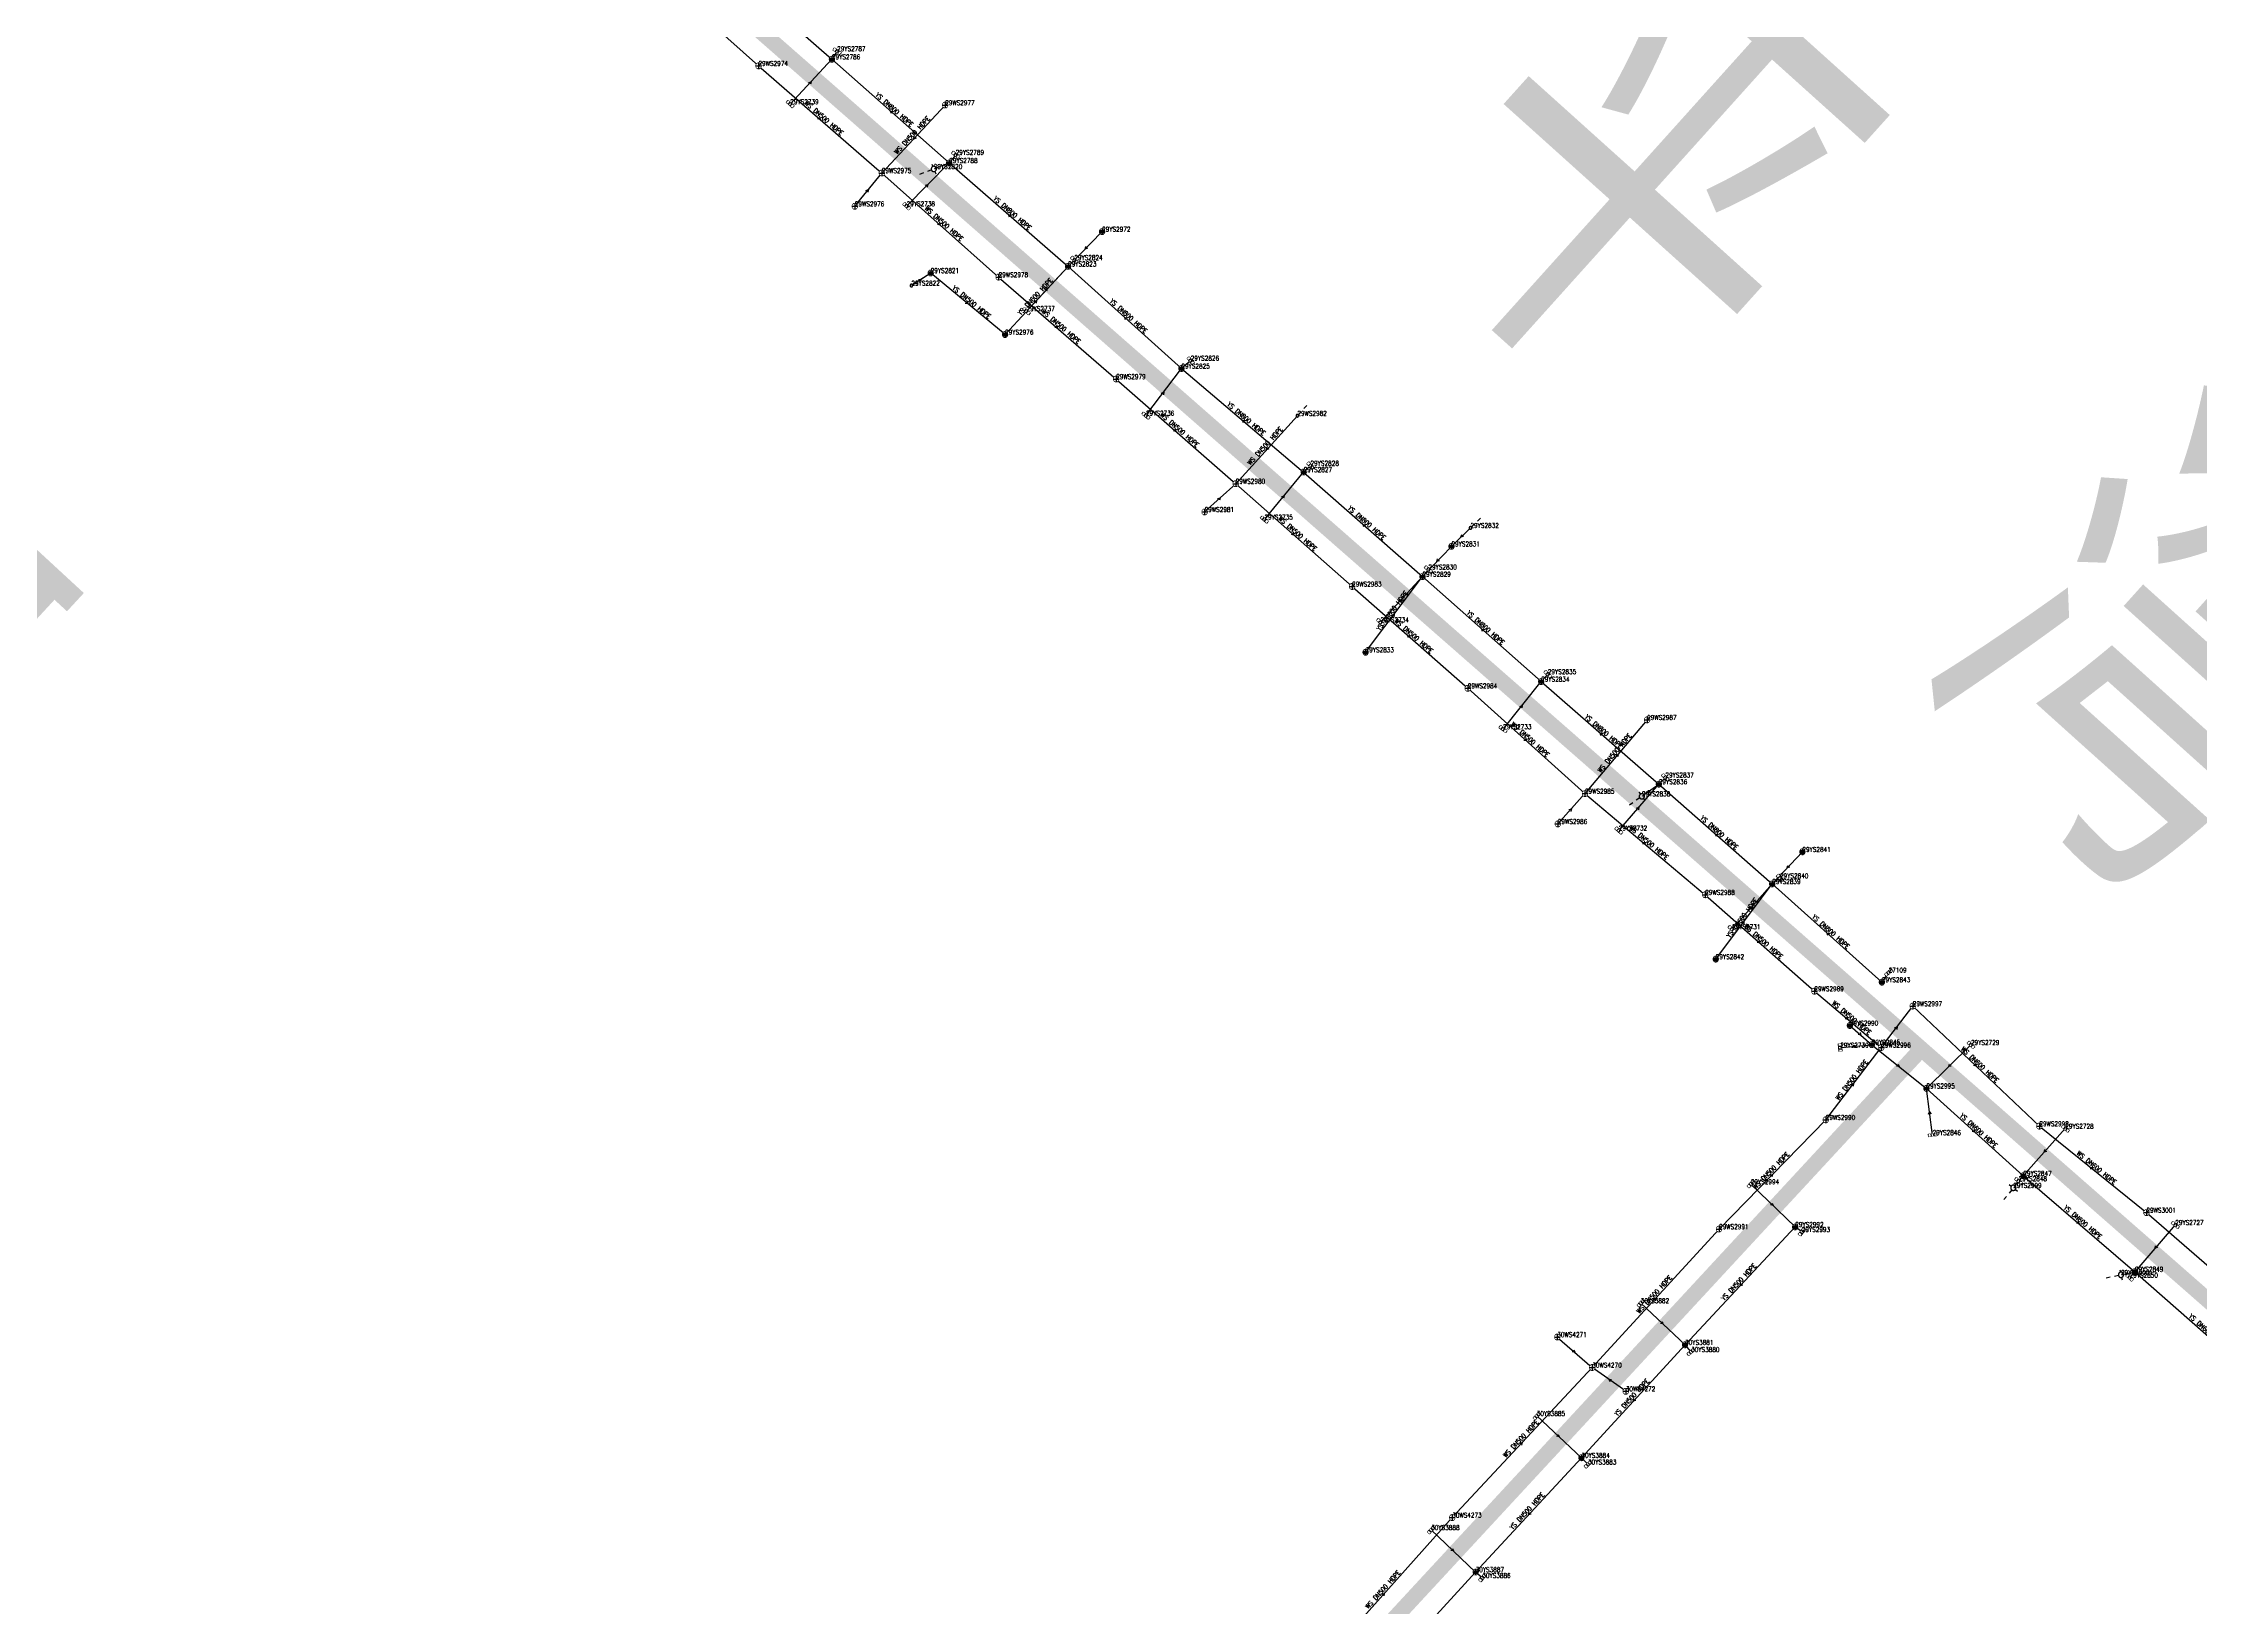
# Model space of a CAD drawing. Extents: x 78813 to 99477, y 2421021 to 2448125.
# Drawn here: x 85553.1 to 85965, y 2431203.6 to 2431502.3 of the extents above; entities that cross this region are included whole.
import ezdxf
from ezdxf.enums import TextEntityAlignment as Align

# ---------------------------------------------------------------- set-up
doc = ezdxf.new("R2010")
doc.units = 0
doc.set_wipeout_variables(frame=1)
doc.layers.get('0').update_dxf_attribs({"linetype": 'CONTINUOUS'})
for name, color, linetype in [('DX_WS', 16, 'CONTINUOUS'), ('DX_YS', 42, 'CONTINUOUS'), ('道路', 5, 'CONTINUOUS')]:
    doc.layers.add(name, color=color, linetype=linetype)
for name, color, linetype, true_color in [('WSLINE', 7, 'CONTINUOUS', 0x7f0000), ('YSANNEXE', 7, 'CONTINUOUS', 0xcc9900), ('YSLINE', 7, 'CONTINUOUS', 0xcc9900)]:
    doc.layers.add(name, color=color, linetype=linetype, true_color=true_color)
doc.layers.add('道路名称', color=7, linetype='CONTINUOUS', lineweight=0)
doc.styles.add('CcNameZT', font='txt.SHX', dxfattribs={"width": 0.8, "bigfont": 'HZTXT.SHX'})
doc.styles.get("Standard").update_dxf_attribs({"font": 'txt.shx', "bigfont": 'hztxt.shx'})
doc.styles.add('宋体0.7', font='', dxfattribs={"width": 0.7})
doc.styles.get('宋体0.7').set_extended_font_data('SimSun')

# ---------------------------------------------------------------- blocks, each defined once
blk = doc.blocks.new('PS污水井')
blk.add_lwpolyline([(1, 0), (1, 0.07), (0.99, 0.14), (0.98, 0.21), (0.96, 0.28), (0.94, 0.34), (0.91, 0.41), (0.88, 0.47), (0.85, 0.53), (0.81, 0.59), (0.77, 0.64), (0.72, 0.69), (0.67, 0.74), (0.62, 0.79), (0.56, 0.83), (0.5, 0.87), (0.44, 0.9), (0.37, 0.93), (0.31, 0.95), (0.24, 0.97), (0.17, 0.98), (0.1, 0.99), (0.03, 1), (-0.03, 1), (-0.1, 0.99), (-0.17, 0.98), (-0.24, 0.97), (-0.31, 0.95), (-0.37, 0.93), (-0.44, 0.9), (-0.5, 0.87), (-0.56, 0.83), (-0.62, 0.79), (-0.67, 0.74), (-0.72, 0.69), (-0.77, 0.64), (-0.81, 0.59), (-0.85, 0.53), (-0.88, 0.47), (-0.91, 0.41), (-0.94, 0.34), (-0.96, 0.28), (-0.98, 0.21), (-0.99, 0.14), (-1, 0.07), (-1, 0), (-1, -0.07), (-0.99, -0.14), (-0.98, -0.21), (-0.96, -0.28), (-0.94, -0.34), (-0.91, -0.41), (-0.88, -0.47), (-0.85, -0.53), (-0.81, -0.59), (-0.77, -0.64), (-0.72, -0.69), (-0.67, -0.74), (-0.62, -0.79), (-0.56, -0.83), (-0.5, -0.87), (-0.44, -0.9), (-0.37, -0.93), (-0.31, -0.95), (-0.24, -0.97), (-0.17, -0.98), (-0.1, -0.99), (-0.03, -1), (0.03, -1), (0.1, -0.99), (0.17, -0.98), (0.24, -0.97), (0.31, -0.95), (0.37, -0.93), (0.44, -0.9), (0.5, -0.87), (0.56, -0.83), (0.62, -0.79), (0.67, -0.74), (0.72, -0.69), (0.77, -0.64), (0.81, -0.59), (0.85, -0.53), (0.88, -0.47), (0.91, -0.41), (0.94, -0.34), (0.96, -0.28), (0.98, -0.21), (0.99, -0.14), (1, 0)], close=True)
blk.add_wipeout([(1, 0), (1, 0.07), (0.99, 0.14), (0.98, 0.21), (0.96, 0.28), (0.94, 0.34), (0.91, 0.41), (0.88, 0.47), (0.85, 0.53), (0.81, 0.59), (0.77, 0.64), (0.72, 0.69), (0.67, 0.74), (0.62, 0.79), (0.56, 0.83), (0.5, 0.87), (0.44, 0.9), (0.37, 0.93), (0.31, 0.95), (0.24, 0.97), (0.17, 0.98), (0.1, 0.99), (0.03, 1), (-0.03, 1), (-0.1, 0.99), (-0.17, 0.98), (-0.24, 0.97), (-0.31, 0.95), (-0.37, 0.93), (-0.44, 0.9), (-0.5, 0.87), (-0.56, 0.83), (-0.62, 0.79), (-0.67, 0.74), (-0.72, 0.69), (-0.77, 0.64), (-0.81, 0.59), (-0.85, 0.53), (-0.88, 0.47), (-0.91, 0.41), (-0.94, 0.34), (-0.96, 0.28), (-0.98, 0.21), (-0.99, 0.14), (-1, 0.07), (-1, 0), (-1, -0.07), (-0.99, -0.14), (-0.98, -0.21), (-0.96, -0.28), (-0.94, -0.34), (-0.91, -0.41), (-0.88, -0.47), (-0.85, -0.53), (-0.81, -0.59), (-0.77, -0.64), (-0.72, -0.69), (-0.67, -0.74), (-0.62, -0.79), (-0.56, -0.83), (-0.5, -0.87), (-0.44, -0.9), (-0.37, -0.93), (-0.31, -0.95), (-0.24, -0.97), (-0.17, -0.98), (-0.1, -0.99), (-0.03, -1), (0.03, -1), (0.1, -0.99), (0.17, -0.98), (0.24, -0.97), (0.31, -0.95), (0.37, -0.93), (0.44, -0.9), (0.5, -0.87), (0.56, -0.83), (0.62, -0.79), (0.67, -0.74), (0.72, -0.69), (0.77, -0.64), (0.81, -0.59), (0.85, -0.53), (0.88, -0.47), (0.91, -0.41), (0.94, -0.34), (0.96, -0.28), (0.98, -0.21), (0.99, -0.14)])
for p, q in [((-1, 0), (0, 0)), ((0, 1), (0, 0)), ((0, 0), (0, -1)), ((0, 0), (1, 0))]:
    blk.add_line(p, q)
blk = doc.blocks.new('PS非普查')
blk.add_lwpolyline([(3.7, 0), (5.3, 0)])
blk.add_wipeout([(0.5, 0), (0.5, 0.03), (0.5, 0.07), (0.49, 0.1), (0.48, 0.14), (0.47, 0.17), (0.46, 0.2), (0.44, 0.23), (0.42, 0.26), (0.4, 0.29), (0.38, 0.32), (0.36, 0.35), (0.33, 0.37), (0.31, 0.39), (0.28, 0.41), (0.25, 0.43), (0.22, 0.45), (0.19, 0.46), (0.15, 0.48), (0.12, 0.49), (0.09, 0.49), (0.05, 0.5), (0.02, 0.5), (-0.02, 0.5), (-0.05, 0.5), (-0.09, 0.49), (-0.12, 0.49), (-0.15, 0.48), (-0.19, 0.46), (-0.22, 0.45), (-0.25, 0.43), (-0.28, 0.41), (-0.31, 0.39), (-0.33, 0.37), (-0.36, 0.35), (-0.38, 0.32), (-0.4, 0.29), (-0.42, 0.26), (-0.44, 0.23), (-0.46, 0.2), (-0.47, 0.17), (-0.48, 0.14), (-0.49, 0.1), (-0.5, 0.07), (-0.5, 0.03), (-0.5, 0), (-0.5, -0.03), (-0.5, -0.07), (-0.49, -0.1), (-0.48, -0.14), (-0.47, -0.17), (-0.46, -0.2), (-0.44, -0.23), (-0.42, -0.26), (-0.4, -0.29), (-0.38, -0.32), (-0.36, -0.35), (-0.33, -0.37), (-0.31, -0.39), (-0.28, -0.41), (-0.25, -0.43), (-0.22, -0.45), (-0.19, -0.46), (-0.15, -0.48), (-0.12, -0.49), (-0.09, -0.49), (-0.05, -0.5), (-0.02, -0.5), (0.02, -0.5), (0.05, -0.5), (0.09, -0.49), (0.12, -0.49), (0.15, -0.48), (0.19, -0.46), (0.22, -0.45), (0.25, -0.43), (0.28, -0.41), (0.31, -0.39), (0.33, -0.37), (0.36, -0.35), (0.38, -0.32), (0.4, -0.29), (0.42, -0.26), (0.44, -0.23), (0.46, -0.2), (0.47, -0.17), (0.48, -0.14), (0.49, -0.1), (0.5, -0.07)])
blk.add_line((0.5, 0), (2.1, 0))
blk.add_lwpolyline([(0.5, 0), (0.5, 0.03), (0.5, 0.07), (0.49, 0.1), (0.48, 0.14), (0.47, 0.17), (0.46, 0.2), (0.44, 0.23), (0.42, 0.26), (0.4, 0.29), (0.38, 0.32), (0.36, 0.35), (0.33, 0.37), (0.31, 0.39), (0.28, 0.41), (0.25, 0.43), (0.22, 0.45), (0.19, 0.46), (0.15, 0.48), (0.12, 0.49), (0.09, 0.49), (0.05, 0.5), (0.02, 0.5), (-0.02, 0.5), (-0.05, 0.5), (-0.09, 0.49), (-0.12, 0.49), (-0.15, 0.48), (-0.19, 0.46), (-0.22, 0.45), (-0.25, 0.43), (-0.28, 0.41), (-0.31, 0.39), (-0.33, 0.37), (-0.36, 0.35), (-0.38, 0.32), (-0.4, 0.29), (-0.42, 0.26), (-0.44, 0.23), (-0.46, 0.2), (-0.47, 0.17), (-0.48, 0.14), (-0.49, 0.1), (-0.5, 0.07), (-0.5, 0.03), (-0.5, 0), (-0.5, -0.03), (-0.5, -0.07), (-0.49, -0.1), (-0.48, -0.14), (-0.47, -0.17), (-0.46, -0.2), (-0.44, -0.23), (-0.42, -0.26), (-0.4, -0.29), (-0.38, -0.32), (-0.36, -0.35), (-0.33, -0.37), (-0.31, -0.39), (-0.28, -0.41), (-0.25, -0.43), (-0.22, -0.45), (-0.19, -0.46), (-0.15, -0.48), (-0.12, -0.49), (-0.09, -0.49), (-0.05, -0.5), (-0.02, -0.5), (0.02, -0.5), (0.05, -0.5), (0.09, -0.49), (0.12, -0.49), (0.15, -0.48), (0.19, -0.46), (0.22, -0.45), (0.25, -0.43), (0.28, -0.41), (0.31, -0.39), (0.33, -0.37), (0.36, -0.35), (0.38, -0.32), (0.4, -0.29), (0.42, -0.26), (0.44, -0.23), (0.46, -0.2), (0.47, -0.17), (0.48, -0.14), (0.49, -0.1), (0.5, -0.07), (0.5, 0)], close=True)
blk = doc.blocks.new('LX')
for p, q in [((-0.866, 0.5), (0, 0)), ((0, 0), (-0.866, -0.5))]:
    blk.add_line(p, q)
blk = doc.blocks.new('PS雨水井')
blk.add_lwpolyline([(1, 0), (1, 0.07), (0.99, 0.14), (0.98, 0.21), (0.96, 0.28), (0.94, 0.34), (0.91, 0.41), (0.88, 0.47), (0.85, 0.53), (0.81, 0.59), (0.77, 0.64), (0.72, 0.69), (0.67, 0.74), (0.62, 0.79), (0.56, 0.83), (0.5, 0.87), (0.44, 0.9), (0.37, 0.93), (0.31, 0.95), (0.24, 0.97), (0.17, 0.98), (0.1, 0.99), (0.03, 1), (-0.03, 1), (-0.1, 0.99), (-0.17, 0.98), (-0.24, 0.97), (-0.31, 0.95), (-0.37, 0.93), (-0.44, 0.9), (-0.5, 0.87), (-0.56, 0.83), (-0.62, 0.79), (-0.67, 0.74), (-0.72, 0.69), (-0.77, 0.64), (-0.81, 0.59), (-0.85, 0.53), (-0.88, 0.47), (-0.91, 0.41), (-0.94, 0.34), (-0.96, 0.28), (-0.98, 0.21), (-0.99, 0.14), (-1, 0.07), (-1, 0), (-1, -0.07), (-0.99, -0.14), (-0.98, -0.21), (-0.96, -0.28), (-0.94, -0.34), (-0.91, -0.41), (-0.88, -0.47), (-0.85, -0.53), (-0.81, -0.59), (-0.77, -0.64), (-0.72, -0.69), (-0.67, -0.74), (-0.62, -0.79), (-0.56, -0.83), (-0.5, -0.87), (-0.44, -0.9), (-0.37, -0.93), (-0.31, -0.95), (-0.24, -0.97), (-0.17, -0.98), (-0.1, -0.99), (-0.03, -1), (0.03, -1), (0.1, -0.99), (0.17, -0.98), (0.24, -0.97), (0.31, -0.95), (0.37, -0.93), (0.44, -0.9), (0.5, -0.87), (0.56, -0.83), (0.62, -0.79), (0.67, -0.74), (0.72, -0.69), (0.77, -0.64), (0.81, -0.59), (0.85, -0.53), (0.88, -0.47), (0.91, -0.41), (0.94, -0.34), (0.96, -0.28), (0.98, -0.21), (0.99, -0.14), (1, 0)], close=True)
blk.add_wipeout([(1, 0), (1, 0.07), (0.99, 0.14), (0.98, 0.21), (0.96, 0.28), (0.94, 0.34), (0.91, 0.41), (0.88, 0.47), (0.85, 0.53), (0.81, 0.59), (0.77, 0.64), (0.72, 0.69), (0.67, 0.74), (0.62, 0.79), (0.56, 0.83), (0.5, 0.87), (0.44, 0.9), (0.37, 0.93), (0.31, 0.95), (0.24, 0.97), (0.17, 0.98), (0.1, 0.99), (0.03, 1), (-0.03, 1), (-0.1, 0.99), (-0.17, 0.98), (-0.24, 0.97), (-0.31, 0.95), (-0.37, 0.93), (-0.44, 0.9), (-0.5, 0.87), (-0.56, 0.83), (-0.62, 0.79), (-0.67, 0.74), (-0.72, 0.69), (-0.77, 0.64), (-0.81, 0.59), (-0.85, 0.53), (-0.88, 0.47), (-0.91, 0.41), (-0.94, 0.34), (-0.96, 0.28), (-0.98, 0.21), (-0.99, 0.14), (-1, 0.07), (-1, 0), (-1, -0.07), (-0.99, -0.14), (-0.98, -0.21), (-0.96, -0.28), (-0.94, -0.34), (-0.91, -0.41), (-0.88, -0.47), (-0.85, -0.53), (-0.81, -0.59), (-0.77, -0.64), (-0.72, -0.69), (-0.67, -0.74), (-0.62, -0.79), (-0.56, -0.83), (-0.5, -0.87), (-0.44, -0.9), (-0.37, -0.93), (-0.31, -0.95), (-0.24, -0.97), (-0.17, -0.98), (-0.1, -0.99), (-0.03, -1), (0.03, -1), (0.1, -0.99), (0.17, -0.98), (0.24, -0.97), (0.31, -0.95), (0.37, -0.93), (0.44, -0.9), (0.5, -0.87), (0.56, -0.83), (0.62, -0.79), (0.67, -0.74), (0.72, -0.69), (0.77, -0.64), (0.81, -0.59), (0.85, -0.53), (0.88, -0.47), (0.91, -0.41), (0.94, -0.34), (0.96, -0.28), (0.98, -0.21), (0.99, -0.14)])
for p, q in [((-1, 0), (0, 0)), ((-0.88, 0.48), (0, 0.47)), ((0, 1), (0, 0)), ((0, 0.47), (0.88, 0.47)), ((0, 0), (0, -1)), ((0, 0), (1, 0)), ((-0.88, -0.48), (0, -0.48)), ((0, -0.48), (0.88, -0.48))]:
    blk.add_line(p, q)
blk = doc.blocks.new('PS雨篦')
blk.add_lwpolyline([(-1.5, 0.5), (0, 0.5), (1.5, 0.5), (1.5, -0.5), (0, -0.5), (-1.5, -0.5)], close=True)
blk.add_wipeout([(-1.5, 0.5), (0, 0.5), (1.5, 0.5), (1.5, -0.5), (0, -0.5), (-1.5, -0.5)])
for p, q in [((-0.51, -0.5), (-0.51, 0.5)), ((0.49, -0.5), (0.49, 0.5))]:
    blk.add_line(p, q)
blk = doc.blocks.new('PS预留口')
blk.add_lwpolyline([(4.2, 0), (5.8, 0)])
blk.add_wipeout([(1, 0), (1, 0.07), (0.99, 0.14), (0.98, 0.21), (0.96, 0.28), (0.94, 0.34), (0.91, 0.41), (0.88, 0.47), (0.85, 0.53), (0.81, 0.59), (0.77, 0.64), (0.72, 0.69), (0.67, 0.74), (0.62, 0.79), (0.56, 0.83), (0.5, 0.87), (0.44, 0.9), (0.37, 0.93), (0.31, 0.95), (0.24, 0.97), (0.17, 0.98), (0.1, 0.99), (0.03, 1), (-0.03, 1), (-0.1, 0.99), (-0.17, 0.98), (-0.24, 0.97), (-0.31, 0.95), (-0.37, 0.93), (-0.44, 0.9), (-0.5, 0.87), (-0.56, 0.83), (-0.62, 0.79), (-0.67, 0.74), (-0.72, 0.69), (-0.77, 0.64), (-0.81, 0.59), (-0.85, 0.53), (-0.88, 0.47), (-0.91, 0.41), (-0.94, 0.34), (-0.96, 0.28), (-0.98, 0.21), (-0.99, 0.14), (-1, 0.07), (-1, 0), (-1, -0.07), (-0.99, -0.14), (-0.98, -0.21), (-0.96, -0.28), (-0.94, -0.34), (-0.91, -0.41), (-0.88, -0.47), (-0.85, -0.53), (-0.81, -0.59), (-0.77, -0.64), (-0.72, -0.69), (-0.67, -0.74), (-0.62, -0.79), (-0.56, -0.83), (-0.5, -0.87), (-0.44, -0.9), (-0.37, -0.93), (-0.31, -0.95), (-0.24, -0.97), (-0.17, -0.98), (-0.1, -0.99), (-0.03, -1), (0.03, -1), (0.1, -0.99), (0.17, -0.98), (0.24, -0.97), (0.31, -0.95), (0.37, -0.93), (0.44, -0.9), (0.5, -0.87), (0.56, -0.83), (0.62, -0.79), (0.67, -0.74), (0.72, -0.69), (0.77, -0.64), (0.81, -0.59), (0.85, -0.53), (0.88, -0.47), (0.91, -0.41), (0.94, -0.34), (0.96, -0.28), (0.98, -0.21), (0.99, -0.14)])
blk.add_line((1, 0), (2.6, 0))
blk.add_lwpolyline([(1, 0), (1, 0.07), (0.99, 0.14), (0.98, 0.21), (0.96, 0.28), (0.94, 0.34), (0.91, 0.41), (0.88, 0.47), (0.85, 0.53), (0.81, 0.59), (0.77, 0.64), (0.72, 0.69), (0.67, 0.74), (0.62, 0.79), (0.56, 0.83), (0.5, 0.87), (0.44, 0.9), (0.37, 0.93), (0.31, 0.95), (0.24, 0.97), (0.17, 0.98), (0.1, 0.99), (0.03, 1), (-0.03, 1), (-0.1, 0.99), (-0.17, 0.98), (-0.24, 0.97), (-0.31, 0.95), (-0.37, 0.93), (-0.44, 0.9), (-0.5, 0.87), (-0.56, 0.83), (-0.62, 0.79), (-0.67, 0.74), (-0.72, 0.69), (-0.77, 0.64), (-0.81, 0.59), (-0.85, 0.53), (-0.88, 0.47), (-0.91, 0.41), (-0.94, 0.34), (-0.96, 0.28), (-0.98, 0.21), (-0.99, 0.14), (-1, 0.07), (-1, 0), (-1, -0.07), (-0.99, -0.14), (-0.98, -0.21), (-0.96, -0.28), (-0.94, -0.34), (-0.91, -0.41), (-0.88, -0.47), (-0.85, -0.53), (-0.81, -0.59), (-0.77, -0.64), (-0.72, -0.69), (-0.67, -0.74), (-0.62, -0.79), (-0.56, -0.83), (-0.5, -0.87), (-0.44, -0.9), (-0.37, -0.93), (-0.31, -0.95), (-0.24, -0.97), (-0.17, -0.98), (-0.1, -0.99), (-0.03, -1), (0.03, -1), (0.1, -0.99), (0.17, -0.98), (0.24, -0.97), (0.31, -0.95), (0.37, -0.93), (0.44, -0.9), (0.5, -0.87), (0.56, -0.83), (0.62, -0.79), (0.67, -0.74), (0.72, -0.69), (0.77, -0.64), (0.81, -0.59), (0.85, -0.53), (0.88, -0.47), (0.91, -0.41), (0.94, -0.34), (0.96, -0.28), (0.98, -0.21), (0.99, -0.14), (1, 0)], close=True)
for points in [[(0, 1), (0, 2)], [(0, -2), (0, -1)]]:
    blk.add_lwpolyline(points)
blk = doc.blocks.new('测量点')
h = blk.add_hatch(color=256)
edge = h.paths.add_edge_path()
edge.add_arc((0, 0), 0.5, 0, 360)
blk.add_circle((0, 0), 0.5)

msp = doc.modelspace()

# ---------------------------------------------------------------- linework, layer by layer
at = {"layer": 'WSLINE'}
for p, q in [((85667.24, 2431518.02), (85689.66, 2431497.96)), ((85689.66, 2431497.96), (85713.2, 2431477.51)), ((85725.28, 2431490.48), (85713.2, 2431477.51)), ((85708.04, 2431471.16), (85713.2, 2431477.51)), ((85713.2, 2431477.51), (85735.49, 2431457.64)), ((85735.49, 2431457.64), (85757.93, 2431438.18)), ((85757.93, 2431438.18), (85780.74, 2431418.2)), ((85792.51, 2431431.17), (85780.74, 2431418.2)), ((85774.81, 2431412.8), (85780.74, 2431418.2)), ((85780.74, 2431418.2), (85802.96, 2431398.58)), ((85802.96, 2431398.58), (85825.04, 2431379.14)), ((85825.04, 2431379.14), (85847.41, 2431359.03)), ((85859.28, 2431373.12), (85847.41, 2431359.03)), ((85842.22, 2431353.25), (85847.41, 2431359.03)), ((85847.41, 2431359.03), (85870.37, 2431339.73)), ((85870.37, 2431339.73), (85891.2, 2431321.32)), ((85891.2, 2431321.32), (85903.97, 2431310.57)), ((85903.97, 2431310.57), (85909.97, 2431318.48)), ((85909.97, 2431318.48), (85934.14, 2431295.56)), ((85893.37, 2431296.76), (85903.97, 2431310.57)), ((85873, 2431275.91), (85893.37, 2431296.76)), ((85934.14, 2431295.56), (85954.58, 2431279.05)), ((85954.58, 2431279.05), (85984.12, 2431253.43)), ((85848.8, 2431249.48), (85873, 2431275.91)), ((85842.13, 2431255.3), (85848.8, 2431249.48)), ((85822.07, 2431220.83), (85848.8, 2431249.48)), ((85855.2, 2431244.93), (85848.8, 2431249.48)), ((85796.16, 2431191.88), (85822.07, 2431220.83))]:
    msp.add_line(p, q, dxfattribs=at)
at = {"layer": 'YSLINE'}
for p, q in [((85695.72, 2431490.67), (85703.67, 2431499.22)), ((85704.66, 2431500.78), (85703.67, 2431499.22)), ((85727.29, 2431480.99), (85726.06, 2431479.43)), ((85717.93, 2431471.18), (85726.06, 2431479.43)), ((85723.12, 2431478.29), (85726.06, 2431479.43)), ((85755.24, 2431466.32), (85748.74, 2431459.69)), ((85749.93, 2431460.9), (85748.74, 2431459.69)), ((85722.52, 2431458.42), (85718.84, 2431456.02)), ((85740.79, 2431451.16), (85748.74, 2431459.69)), ((85763.61, 2431431.19), (85770.38, 2431440.19)), ((85772.15, 2431441.7), (85770.38, 2431440.19)), ((85786.23, 2431411.36), (85793.71, 2431420.43)), ((85795.02, 2431421.64), (85793.71, 2431420.43)), ((85825.56, 2431409.77), (85821.93, 2431406.24)), ((85821.93, 2431406.24), (85816.39, 2431400.46)), ((85805.53, 2431386.02), (85816.39, 2431400.46)), ((85808.38, 2431391.75), (85816.39, 2431400.46)), ((85817.52, 2431401.83), (85816.39, 2431400.46)), ((85840.32, 2431381.85), (85839.05, 2431380.42)), ((85831.78, 2431371.35), (85839.05, 2431380.42)), ((85862.76, 2431362.13), (85861.51, 2431360.83)), ((85853.87, 2431352), (85861.51, 2431360.83)), ((85858.27, 2431358.52), (85861.51, 2431360.83)), ((85888.91, 2431347.92), (85883.15, 2431341.79)), ((85875.48, 2431333.15), (85883.15, 2431341.79)), ((85884.63, 2431342.88), (85883.15, 2431341.79)), ((85905.37, 2431324.88), (85904.08, 2431323.04)), ((85921.09, 2431311.06), (85912.58, 2431302.77)), ((85913.76, 2431293.86), (85912.58, 2431302.77)), ((85912.58, 2431302.77), (85931.08, 2431286.08)), ((85879.07, 2431284.48), (85887.54, 2431276.31)), ((85929.17, 2431283.78), (85930.19, 2431285.06)), ((85930.19, 2431285.06), (85931.08, 2431286.08)), ((85888.78, 2431275.36), (85887.54, 2431276.31)), ((85949.72, 2431267.17), (85952.38, 2431267.77)), ((85951.36, 2431266.64), (85952.38, 2431267.77)), ((85952.38, 2431267.77), (85978.73, 2431244.54)), ((85858.05, 2431261.77), (85866.51, 2431253.81)), ((85867.67, 2431252.45), (85866.51, 2431253.81)), ((85838.2, 2431240.22), (85846.72, 2431232.25)), ((85846.72, 2431232.25), (85826.54, 2431210.43)), ((85847.99, 2431230.97), (85846.72, 2431232.25)), ((85826.54, 2431210.43), (85806.28, 2431188.36)), ((85827.81, 2431209.31), (85826.54, 2431210.43))]:
    msp.add_line(p, q, dxfattribs=at)

# ---------------------------------------------------------------- block references
at = {"layer": 'DX_WS', "yscale": 0.5, "zscale": 0.5}
for p, xscale, rotation in [((85701.43, 2431487.74), 0.5000000001204519, 319.1374918729616), ((85719.24, 2431484), 0.5000000000041096, 226.8912868717683), ((85710.62, 2431474.33), 0.5000000001585412, 50.99324378081111), ((85724.34, 2431467.58), 0.4999999998866608, 318.5645341074481), ((85746.71, 2431447.91), 0.5000000001204519, 319.1374918729616), ((85769.34, 2431428.19), 0.4999999998866608, 318.5645341074481), ((85786.62, 2431424.69), 0.5000000000236343, 228.0372024639738), ((85791.85, 2431408.39), 0.4999999998866608, 318.5645341074481), ((85814, 2431388.86), 0.4999999998866608, 318.5645341074481), ((85836.23, 2431369.09), 0.4999999999871826, 317.9915762995381), ((85853.35, 2431366.07), 0.4999999998278945, 229.7560758296854), ((85858.89, 2431349.38), 0.4999999999088414, 319.7104496964721), ((85880.78, 2431330.53), 0.4999999998866608, 318.5645341074481), ((85897.58, 2431315.94), 0.4999999999088414, 319.7104496964721), ((85906.97, 2431314.52), 0.5000000001174205, 52.71211716297351), ((85898.67, 2431303.67), 0.5000000001174205, 52.71211716297351), ((85922.05, 2431307.02), 0.5000000001472552, 316.2727028938216), ((85944.36, 2431287.31), 0.4999999999499777, 320.8563652809367), ((85883.19, 2431286.34), 0.4999999998289463, 45.83662359235585), ((85860.9, 2431262.7), 0.4999999998621667, 47.55549698130921), ((85845.46, 2431252.39), 0.5000000001204519, 319.1374918729616), ((85852, 2431247.21), 0.5000000000509134, 144.3853643634343), ((85835.43, 2431235.16), 0.5000000000658894, 46.98253920664027), ((85809.11, 2431206.36), 0.5000000000436156, 48.12845479608112)]:
    msp.add_blockref('LX', p, dxfattribs=dict(at, xscale=xscale, rotation=rotation))
at = {"layer": 'YSANNEXE', "yscale": 0.5, "zscale": 0.5}
for p, xscale, rotation in [((85699.7, 2431494.94), 0.5000000000658894, 46.98253920664027), ((85714.86, 2431489.32), 0.5000000001470603, 138.5645310020385), ((85737.4, 2431469.56), 0.4999999999592625, 139.1374888230383), ((85729.62, 2431452.54), 0.5000000000423409, 320.3746567318058), ((85744.76, 2431455.43), 0.5000000000658894, 46.98253920664027), ((85759.56, 2431449.94), 0.5000000000663578, 137.9915732197241), ((85767, 2431435.69), 0.4999999998220254, 53.28507493173029), ((85782.05, 2431430.31), 0.4999999999380287, 139.7104466212795), ((85789.97, 2431415.9), 0.5000000001275243, 50.4202859825869), ((85805.05, 2431410.44), 0.5000000001470603, 138.5645310020385), ((85812.39, 2431396.11), 0.4999999998621667, 47.55549698130921), ((85827.72, 2431390.44), 0.5000000001470603, 138.5645310020385), ((85835.42, 2431375.88), 0.5000000001003929, 51.56620157030893), ((85850.28, 2431370.62), 0.4999999999592625, 139.1374888230383), ((85872.33, 2431351.31), 0.5000000001470603, 138.5645310020385), ((85879.31, 2431337.47), 0.500000000158134, 48.70141260181136), ((85893.61, 2431332.41), 0.5000000000663578, 137.9915732197241), ((85899.15, 2431310.83), 0.499999999982464, 5.156620137373704), ((85907.37, 2431306.94), 0.4999999999494236, 321.4293230756611), ((85916.84, 2431306.91), 0.49999999992003, 224.0264978868281), ((85913.17, 2431298.31), 0.4999999998280041, 97.402825174546), ((85921.83, 2431294.42), 0.4999999999871826, 317.9915762995381), ((85935.08, 2431290.58), 0.50000000014632, 228.6101602728715), ((85883.3, 2431280.39), 0.5000000001472552, 316.2727028938216), ((85941.73, 2431276.93), 0.5000000001204519, 319.1374918729616), ((85956.23, 2431272.23), 0.5000000001008229, 229.1831180618362), ((85877.03, 2431265.06), 0.5000000000041096, 226.8912868717683), ((85862.28, 2431257.79), 0.5000000000878982, 316.8456606964688), ((85842.46, 2431236.23), 0.5000000000878982, 316.8456606964688), ((85836.63, 2431221.34), 0.5000000000745004, 227.4642446757911), ((85822.29, 2431214.45), 0.5000000000878982, 316.8456606964688)]:
    msp.add_blockref('LX', p, dxfattribs=dict(at, xscale=xscale, rotation=rotation))

# ---------------------------------------------------------------- texts
at = {"layer": 'DX_WS', "style": 'CcNameZT', "width": 0.8}
for s, rotation, p in [(' WS DN500 HDPE', 319.0184, (85701.59, 2431487.92, 0.82)), (' WS DN500 HDPE', 47.0235, (85719.06, 2431484.17, 0.91)), (' WS DN500 HDPE', 318.2798, (85724.51, 2431467.76, 0.55)), (' WS DN500 HDPE', 319.0701, (85746.87, 2431448.1, 0.4)), (' WS DN500 HDPE', 318.7894, (85769.5, 2431428.38, 0.03)), (' WS DN500 HDPE', 47.7937, (85786.44, 2431424.85, 0.86)), (' WS DN500 HDPE', 318.5426, (85792.01, 2431408.58, 0.03)), (' WS DN500 HDPE', 318.6613, (85814.17, 2431389.05, 0.05)), (' WS DN500 HDPE', 318.0441, (85836.4, 2431369.27, -0.07)), (' WS DN500 HDPE', 49.8722, (85853.16, 2431366.24, 1.06)), (' WS DN500 HDPE', 319.9464, (85859.05, 2431349.58, 0.26)), (' WS DN500 HDPE', 318.5097, (85880.95, 2431330.71, 0.25)), (' WS DN500 HDPE', 319.9291, (85897.74, 2431316.13, 0.23)), (' WS DN500 HDPE', 52.4907, (85898.47, 2431303.82, 0.11)), (' WS DN600 HDPE', 316.5282, (85922.23, 2431307.2, 0.07)), (' WS DN500 HDPE', 45.6672, (85883.01, 2431286.51, 0.14)), (' WS DN600 HDPE', 321.0701, (85944.51, 2431287.5, -0.11)), (' WS DN500 HDPE', 47.5274, (85860.72, 2431262.87, -0.12)), (' WS DN500 HDPE', 46.9711, (85835.25, 2431235.33, -0.01)), (' WS DN500 HDPE', 48.1792, (85808.93, 2431206.53, 0.23))]:
    msp.add_text(s, height=0.9, rotation=rotation, dxfattribs=at).set_placement(p, align=Align.CENTER)
at = {"layer": 'DX_YS', "style": 'CcNameZT', "width": 0.8}
for s, rotation, p in [(' YS DN800 HDPE', 318.5177, (85715.03, 2431489.51, 1.45)), (' YS DN800 HDPE', 318.9697, (85737.56, 2431469.75, 1.5)), (' YS DN800 HDPE', 317.9887, (85759.73, 2431450.12, 1.48)), (' YS DN800 HDPE', 319.7339, (85782.21, 2431430.5, 1.37)), (' YS DN800 HDPE', 318.6298, (85805.22, 2431410.63, 1.39)), (' YS DN800 HDPE', 318.5062, (85827.89, 2431390.62, 1.47)), (' YS DN800 HDPE', 318.9059, (85850.44, 2431370.81, 1.51)), (' YS DN800 HDPE', 318.6547, (85872.49, 2431351.5, 1.56)), (' YS DN800 HDPE', 318.1454, (85893.78, 2431332.6, 1.68)), (' YS DN600 HDPE', 317.9526, (85922, 2431294.61, 0.84)), (' YS DN600 HDPE', 319.3178, (85941.89, 2431277.12, 1.11)), (' YS DN500 HDPE', 46.9435, (85876.84, 2431265.23, 1.27)), (' YS DN600 HDPE', 318.6014, (85965.72, 2431256.35, 1.19)), (' YS DN500 HDPE', 47.2227, (85836.44, 2431221.51, 1.11))]:
    msp.add_text(s, height=0.9, rotation=rotation, dxfattribs=at).set_placement(p, align=Align.CENTER)
at = {"layer": '道路名称', "linetype": 'Continuous', "style": '宋体0.7', "width": 0.7}
msp.add_text('汇 彩 路', height=70, rotation=47.2959, dxfattribs=at).set_placement((85379.22, 2431211.05))

# ---------------------------------------------------------------- next in the draw order: block references
at = {"layer": 'DX_WS', "xscale": 0.5, "yscale": 0.5, "zscale": 0.5}
for p in [(85689.66, 2431497.96, 0.82), (85725.28, 2431490.48, 0.91), (85713.2, 2431477.51, 0.55), (85708.04, 2431471.16, 0.89), (85735.49, 2431457.64, 0.4), (85757.93, 2431438.18, 0.03), (85780.74, 2431418.2, 0.03), (85774.81, 2431412.8, 1.09), (85802.96, 2431398.58, 0.05), (85825.04, 2431379.14, -0.07), (85859.28, 2431373.12, 1.06), (85847.41, 2431359.03, 0.26), (85842.22, 2431353.25, 0.5), (85870.37, 2431339.73, 0.25), (85891.2, 2431321.32, 0.23), (85909.97, 2431318.48, 0.07), (85903.97, 2431310.57, 0.08), (85893.37, 2431296.76, 0.11), (85934.14, 2431295.56, -0.11), (85954.58, 2431279.05, -0.3), (85873, 2431275.91, 0.14), (85842.13, 2431255.3, 0.16), (85848.8, 2431249.48, -0.12), (85855.2, 2431244.93, 0.41), (85822.07, 2431220.83, -0.01)]:
    msp.add_blockref('PS污水井', p, dxfattribs=at)
at = {"layer": 'DX_WS', "xscale": 0.5000000000920609, "yscale": 0.5, "zscale": 0.5, "rotation": 47.79366054667982}
msp.add_blockref('PS非普查', (85792.51, 2431431.17, 0.86), dxfattribs=at)
at = {"layer": 'DX_YS', "yscale": 0.5, "zscale": 0.5}
for name, p, xscale, rotation in [('PS雨篦', (85695.72, 2431490.67, 2.74), 0.5000000001353675, 317.1139036144121), ('PS雨篦', (85717.93, 2431471.18, 2.78), 0.4999999999050153, 315.4268414748481), ('PS雨篦', (85763.61, 2431431.19, 2.77), 0.5000000000321041, 323.0396054339761), ('PS雨篦', (85786.23, 2431411.36, 2.77), 0.5000000000844247, 320.4815045097411), ('PS非普查', (85825.56, 2431409.77, 2.22), 0.5000000000693808, 44.19361185591704), ('PS雨篦', (85808.38, 2431391.75, 2.85), 0.5000000001305333, 317.394188113803), ('PS雨篦', (85831.78, 2431371.35, 2.75), 0.500000000084339, 321.3016937565635), ('PS雨篦', (85853.87, 2431352, 2.68), 0.4999999999668382, 319.1217361924633), ('PS雨篦', (85921.09, 2431311.06, 2.77), 0.4999999999290921, 134.2531953449652), ('PS雨篦', (85913.76, 2431293.86, 2.78), 0.4999999999984877, 7.573569908685155), ('PS雨篦', (85879.07, 2431284.48, 2.32), 0.499999999997015, 226.0431285989729), ('PS雨篦', (85858.05, 2431261.77, 2.35), 0.4999999998916713, 226.7644282869571), ('PS雨篦', (85838.2, 2431240.22, 2.18), 0.5000000001428998, 226.8995518145108)]:
    msp.add_blockref(name, p, dxfattribs=dict(at, xscale=xscale, rotation=rotation))
at = {"layer": 'DX_YS', "xscale": 0.5, "yscale": 0.5, "zscale": 0.5}
for p in [(85755.24, 2431466.32, 1.88), (85821.93, 2431406.24, 1.99), (85805.53, 2431386.02, 2.09), (85888.91, 2431347.92, 2.17)]:
    msp.add_blockref('PS雨水井', p, dxfattribs=at)

# ---------------------------------------------------------------- next in the draw order: linework, layer by layer
at = {"layer": 'YSLINE'}
for p, q in [((85680.27, 2431519.73), (85703.67, 2431499.22)), ((85703.67, 2431499.22), (85726.06, 2431479.43)), ((85726.06, 2431479.43), (85748.74, 2431459.69)), ((85736.72, 2431446.67), (85722.52, 2431458.42)), ((85736.72, 2431446.67), (85748.74, 2431459.69)), ((85748.74, 2431459.69), (85770.38, 2431440.19)), ((85770.38, 2431440.19), (85793.71, 2431420.43)), ((85793.71, 2431420.43), (85816.39, 2431400.46)), ((85816.39, 2431400.46), (85839.05, 2431380.42)), ((85839.05, 2431380.42), (85861.51, 2431360.83)), ((85861.51, 2431360.83), (85883.15, 2431341.79)), ((85872.37, 2431327.44), (85883.15, 2431341.79)), ((85883.15, 2431341.79), (85904.08, 2431323.04)), ((85897.97, 2431314.76), (85902.16, 2431311.1)), ((85896.14, 2431310.56), (85902.16, 2431311.1)), ((85902.16, 2431311.1), (85912.58, 2431302.77)), ((85939.09, 2431295.08), (85931.08, 2431286.08)), ((85931.08, 2431286.08), (85952.38, 2431267.77)), ((85887.54, 2431276.31), (85866.51, 2431253.81)), ((85960.08, 2431276.69), (85952.38, 2431267.77)), ((85866.51, 2431253.81), (85846.72, 2431232.25)), ((85818.05, 2431218.46), (85826.54, 2431210.43))]:
    msp.add_line(p, q, dxfattribs=at)

# ---------------------------------------------------------------- next in the draw order: block references
at = {"layer": 'DX_WS', "yscale": 0.5, "zscale": 0.5}
for p, xscale, rotation in [((85777.77, 2431415.5), 0.4999999999589321, 42.39887683438521), ((85844.82, 2431356.14), 0.5000000000436156, 48.12845479608112)]:
    msp.add_blockref('LX', p, dxfattribs=dict(at, xscale=xscale, rotation=rotation))
at = {"layer": 'YSANNEXE', "yscale": 0.5, "zscale": 0.5}
for p, xscale, rotation in [((85823.74, 2431408), 0.49999999992003, 224.0264978868281), ((85810.96, 2431393.24), 0.4999999998220254, 53.28507493173029), ((85856.62, 2431243.03), 0.5000000000745004, 227.4642446757911)]:
    msp.add_blockref('LX', p, dxfattribs=dict(at, xscale=xscale, rotation=rotation))

# ---------------------------------------------------------------- next in the draw order: texts
at = {"layer": 'DX_WS', "style": 'CcNameZT', "width": 0.8}
for s, p in [('29WS2974', (85689.66, 2431497.96, 0.82)), ('29WS2977', (85725.28, 2431490.48, 0.91)), ('29WS2975', (85713.2, 2431477.51, 0.55)), ('29WS2976', (85708.04, 2431471.16, 0.89)), ('29WS2978', (85735.49, 2431457.64, 0.4)), ('29WS2979', (85757.93, 2431438.18, 0.03)), ('29WS2982', (85792.51, 2431431.17, 0.86)), ('29WS2980', (85780.74, 2431418.2, 0.03)), ('29WS2981', (85774.81, 2431412.8, 1.09)), ('29WS2983', (85802.96, 2431398.58, 0.05)), ('29WS2984', (85825.04, 2431379.14, -0.07)), ('29WS2987', (85859.28, 2431373.12, 1.06)), ('29WS2985', (85847.41, 2431359.03, 0.26)), ('29WS2986', (85842.22, 2431353.25, 0.5)), ('29WS2988', (85870.37, 2431339.73, 0.25)), ('29WS2989', (85891.2, 2431321.32, 0.23)), ('29WS2997', (85909.97, 2431318.48, 0.07)), ('29WS2996', (85903.97, 2431310.57, 0.08)), ('29WS2990', (85893.37, 2431296.76, 0.11)), ('29WS2998', (85934.14, 2431295.56, -0.11)), ('29WS3001', (85954.58, 2431279.05, -0.3)), ('29WS2991', (85873, 2431275.91, 0.14)), ('30WS4271', (85842.13, 2431255.3, 0.16)), ('30WS4270', (85848.8, 2431249.48, -0.12)), ('30WS4272', (85855.2, 2431244.93, 0.41)), ('30WS4273', (85822.07, 2431220.83, -0.01))]:
    msp.add_text(s, height=0.9, dxfattribs=at).set_placement(p)
at = {"layer": 'DX_YS', "width": 0.8}
for s, p in [('29YS2739', (85695.72, 2431490.67, 2.74)), ('29YS2738', (85717.93, 2431471.18, 2.78)), ('29YS2972', (85755.24, 2431466.32, 1.88)), ('29YS2736', (85763.61, 2431431.19, 2.77)), ('29YS2735', (85786.23, 2431411.36, 2.77)), ('29YS2832', (85825.56, 2431409.77, 2.22)), ('29YS2831', (85821.93, 2431406.24, 1.99)), ('29YS2734', (85808.38, 2431391.75, 2.85)), ('29YS2833', (85805.53, 2431386.02, 2.09)), ('29YS2733', (85831.78, 2431371.35, 2.75)), ('29YS2732', (85853.87, 2431352, 2.68)), ('29YS2841', (85888.91, 2431347.92, 2.17)), ('29YS2729', (85921.09, 2431311.06, 2.77)), ('29YS2846', (85913.76, 2431293.86, 2.78)), ('29YS2994', (85879.07, 2431284.48, 2.32)), ('30YS3882', (85858.05, 2431261.77, 2.35)), ('30YS3885', (85838.2, 2431240.22, 2.18))]:
    msp.add_text(s, height=0.9, dxfattribs=at).set_placement(p)
at = {"layer": 'DX_YS', "style": 'CcNameZT', "width": 0.8}
for s, rotation, p in [(' YS DN500 HDPE', 320.3946, (85729.78, 2431452.74, 2.26)), (' YS DN600 HDPE', 53.0355, (85810.76, 2431393.39, 2.09)), (' YS DN500 HDPE', 47.4479, (85856.43, 2431243.2, 1.14))]:
    msp.add_text(s, height=0.9, rotation=rotation, dxfattribs=at).set_placement(p, align=Align.CENTER)

# ---------------------------------------------------------------- next in the draw order: block references
at = {"layer": 'DX_YS', "xscale": 0.5, "yscale": 0.5, "zscale": 0.5}
for p in [(85703.67, 2431499.22, 1.42), (85726.06, 2431479.43, 1.48), (85748.74, 2431459.69, 1.48), (85736.72, 2431446.67, 2.07), (85770.38, 2431440.19, 1.5), (85793.71, 2431420.43, 1.37), (85816.39, 2431400.46, 1.52), (85839.05, 2431380.42, 1.47), (85861.51, 2431360.83, 1.62), (85883.15, 2431341.79, 1.68), (85872.37, 2431327.44, 1.93), (85904.08, 2431323.04, 1.79), (85897.97, 2431314.76, 1.45), (85902.16, 2431311.1, 1.27), (85912.58, 2431302.77, 0.84), (85931.08, 2431286.08, 1.11), (85887.54, 2431276.31, 1.27), (85952.38, 2431267.77, 1.19)]:
    msp.add_blockref('PS雨水井', p, dxfattribs=at)
at = {"layer": 'DX_YS', "yscale": 0.5, "zscale": 0.5}
for name, p, xscale, rotation in [('PS非普查', (85718.84, 2431456.02, 2.35), 0.500000000095737, 33.03485923247575), ('PS雨篦', (85740.79, 2431451.16, 2.83), 0.5000000001300501, 316.9849954270134), ('PS雨篦', (85875.48, 2431333.15, 2.72), 0.4999999998884211, 318.4220756302545), ('PS雨篦', (85896.14, 2431310.56, 2.44), 0.4999999999239672, 275.2124224669965), ('PS雨篦', (85939.09, 2431295.08, 2.27), 0.5000000000814822, 138.3276774849343), ('PS雨篦', (85960.08, 2431276.69, 2.23), 0.5000000001127544, 139.1830767958217), ('PS雨篦', (85867.67, 2431252.45, 2.17), 0.4999999999699178, 40.29108205361403), ('PS雨篦', (85847.99, 2431230.97, 2.22), 0.5000000001545973, 45.04493787108655), ('PS雨篦', (85818.05, 2431218.46, 2.06), 0.499999999997513, 226.5787135454418), ('PS雨篦', (85827.81, 2431209.31, 2.15), 0.5000000001658481, 48.59563139287074)]:
    msp.add_blockref(name, p, dxfattribs=dict(at, xscale=xscale, rotation=rotation))

# ---------------------------------------------------------------- next in the draw order: block references
for name, p, xscale, rotation in [('PS雨篦', (85704.66, 2431500.78, 2.54), 0.4999999999132445, 147.6167684838591), ('PS雨篦', (85727.29, 2431480.99, 2.66), 0.5000000000189989, 141.6671831016651), ('PS预留口', (85723.12, 2431478.29, 1.78), 0.4999999999979454, 201.1590691290474), ('PS雨篦', (85749.93, 2431460.9, 2.73), 0.4999999998814534, 135.4046581256287), ('PS雨篦', (85772.15, 2431441.7, 2.72), 0.4999999998465997, 130.4727269081163), ('PS雨篦', (85795.02, 2431421.64, 2.59), 0.4999999999015521, 132.7676432695797), ('PS雨篦', (85817.52, 2431401.83, 2.71), 0.4999999999515983, 140.3881147319433), ('PS雨篦', (85840.32, 2431381.85, 2.55), 0.49999999988441, 138.4580308892683), ('PS雨篦', (85862.76, 2431362.13, 2.71), 0.4999999999818592, 136.1180426809241), ('PS预留口', (85858.27, 2431358.52, 1.8), 0.4999999999071845, 215.4941882582685), ('PS雨篦', (85884.63, 2431342.88, 2.75), 0.5000000000142353, 126.3055171196429), ('PS预留口', (85929.17, 2431283.78, 3.16), 0.499999999926061, 231.2129590080445), ('PS雨篦', (85888.78, 2431275.36, 2.33), 0.5000000000321505, 52.55004187580323), ('PS雨篦', (85951.36, 2431266.64, 2.36), 0.5000000000214904, 318.0660103208573)]:
    msp.add_blockref(name, p, dxfattribs=dict(at, xscale=xscale, rotation=rotation))
at = {"layer": 'DX_YS', "xscale": 0.5, "yscale": 0.5, "zscale": 0.5}
for name, p in [('PS雨水井', (85722.52, 2431458.42, 2.26)), ('测量点', (85905.37, 2431324.88, 2.47)), ('PS雨水井', (85866.51, 2431253.81, 1.14)), ('PS雨水井', (85846.72, 2431232.25, 1.11)), ('PS雨水井', (85826.54, 2431210.43, 0.99))]:
    msp.add_blockref(name, p, dxfattribs=at)
at = {"layer": 'YSANNEXE', "yscale": 0.5, "zscale": 0.5}
for p, xscale, rotation in [((85742.73, 2431453.18), 0.4999999998621667, 47.55549698130921), ((85877.76, 2431334.61), 0.4999999998220254, 53.28507493173029), ((85900.07, 2431312.93), 0.5000000001204519, 319.1374918729616)]:
    msp.add_blockref('LX', p, dxfattribs=dict(at, xscale=xscale, rotation=rotation))

# ---------------------------------------------------------------- next in the draw order: texts
at = {"layer": 'DX_YS', "style": 'CcNameZT', "width": 0.8}
for rotation, p in [(47.2965, (85742.55, 2431453.35, 2.07)), (53.0937, (85877.56, 2431334.76, 1.93))]:
    msp.add_text(' YS DN600 HDPE', height=0.9, rotation=rotation, dxfattribs=at).set_placement(p, align=Align.CENTER)
at = {"layer": 'DX_YS', "width": 0.8}
for s, p in [('29YS2737', (85740.79, 2431451.16, 2.83)), ('29YS2976', (85736.72, 2431446.67, 2.07)), ('29YS2731', (85875.48, 2431333.15, 2.72)), ('29YS2842', (85872.37, 2431327.44, 1.93)), ('29YS2990', (85897.97, 2431314.76, 1.45)), ('29YS2845', (85902.16, 2431311.1, 1.27)), ('29YS2730', (85896.14, 2431310.56, 2.44)), ('29YS2995', (85912.58, 2431302.77, 0.84)), ('29YS2728', (85939.09, 2431295.08, 2.27)), ('29YS2727', (85960.08, 2431276.69, 2.23)), ('30YS3888', (85818.05, 2431218.46, 2.06))]:
    msp.add_text(s, height=0.9, dxfattribs=at).set_placement(p)

# ---------------------------------------------------------------- next in the draw order: linework, layer by layer
at = {"layer": '道路', "const_width": 3, "flags": 128}
msp.add_lwpolyline([(85608.2, 2430982.43), (85911.78, 2431310.45)], dxfattribs=at)

# ---------------------------------------------------------------- next in the draw order: block references
at = {"layer": 'DX_YS', "yscale": 0.5, "zscale": 0.5}
for name, p, xscale, rotation in [('PS雨篦', (85905.37, 2431324.88, 2.47), 0.499999999857888, 40.16648119226884), ('PS雨篦', (85930.19, 2431285.06, 2.88), 0.500000000008364, 319.1290671916115), ('PS预留口', (85949.72, 2431267.17, 2.02), 0.500000000031694, 192.8826217909621)]:
    msp.add_blockref(name, p, dxfattribs=dict(at, xscale=xscale, rotation=rotation))
at = {"layer": 'YSANNEXE', "yscale": 0.5, "zscale": 0.5}
for p, xscale, rotation in [((85721.99, 2431475.3), 0.499999999860744, 45.26366580035281), ((85751.99, 2431463), 0.5000000000623607, 225.7453712877373), ((85720.68, 2431457.22), 0.5000000000393907, 33.14029672397557), ((85819.16, 2431403.35), 0.4999999998439218, 226.318329060497), ((85859.89, 2431359.67), 0.4999999999741467, 35.52338329475418), ((85857.69, 2431356.42), 0.5000000000786358, 49.27437038812209), ((85886.03, 2431344.85), 0.5000000000041096, 226.8912868717683)]:
    msp.add_blockref('LX', p, dxfattribs=dict(at, xscale=xscale, rotation=rotation))

# ---------------------------------------------------------------- next in the draw order: texts
at = {"layer": 'DX_YS', "width": 0.8}
for s, p in [('29YS2787', (85704.66, 2431500.78, 2.54)), ('29YS2786', (85703.67, 2431499.22, 1.42)), ('29YS2789', (85727.29, 2431480.99, 2.66)), ('29YS2820', (85723.12, 2431478.29, 1.78)), ('29YS2788', (85726.06, 2431479.43, 1.48)), ('29YS2823', (85748.74, 2431459.69, 1.48)), ('29YS2824', (85749.93, 2431460.9, 2.73)), ('29YS2822', (85718.84, 2431456.02, 2.35)), ('29YS2821', (85722.52, 2431458.42, 2.26)), ('29YS2825', (85770.38, 2431440.19, 1.5)), ('29YS2826', (85772.15, 2431441.7, 2.72)), ('29YS2827', (85793.71, 2431420.43, 1.37)), ('29YS2828', (85795.02, 2431421.64, 2.59)), ('29YS2830', (85817.52, 2431401.83, 2.71)), ('29YS2829', (85816.39, 2431400.46, 1.52)), ('29YS2835', (85840.32, 2431381.85, 2.55)), ('29YS2834', (85839.05, 2431380.42, 1.47)), ('29YS2836', (85861.51, 2431360.83, 1.62)), ('29YS2837', (85862.76, 2431362.13, 2.71)), ('29YS2838', (85858.27, 2431358.52, 1.8)), ('29YS2839', (85883.15, 2431341.79, 1.68)), ('29YS2840', (85884.63, 2431342.88, 2.75)), ('29YS2992', (85887.54, 2431276.31, 1.27)), ('29YS2993', (85888.78, 2431275.36, 2.33)), ('30YS3881', (85866.51, 2431253.81, 1.14)), ('30YS3880', (85867.67, 2431252.45, 2.17)), ('30YS3884', (85846.72, 2431232.25, 1.11)), ('30YS3883', (85847.99, 2431230.97, 2.22)), ('30YS3887', (85826.54, 2431210.43, 0.99)), ('30YS3886', (85827.81, 2431209.31, 2.15))]:
    msp.add_text(s, height=0.9, dxfattribs=at).set_placement(p)

# ---------------------------------------------------------------- next in the draw order: linework, layer by layer
at = {"layer": '道路', "const_width": 3, "flags": 128}
msp.add_lwpolyline([(85316.79, 2431831.81), (86689.83, 2430627.97)], dxfattribs=at)

# ---------------------------------------------------------------- next in the draw order: texts
at = {"layer": 'DX_YS', "width": 0.8}
for s, p in [('27109', (85905.37, 2431324.88, 2.47)), ('29YS2843', (85904.08, 2431323.04, 1.79)), ('29YS2847', (85931.08, 2431286.08, 1.11)), ('29YS2999', (85929.17, 2431283.78, 3.16)), ('29YS2848', (85930.19, 2431285.06, 2.88)), ('29YS3000', (85949.72, 2431267.17, 2.02)), ('29YS2850', (85951.36, 2431266.64, 2.36)), ('29YS2849', (85952.38, 2431267.77, 1.19))]:
    msp.add_text(s, height=0.9, dxfattribs=at).set_placement(p)
at = {"layer": '道路名称', "linetype": 'Continuous', "style": '宋体0.7', "width": 0.7}
msp.add_text('平  湾  一  路', height=70, rotation=318.0216, dxfattribs=at).set_placement((85811.86, 2431473.63))

doc.saveas('drawing.dxf')
